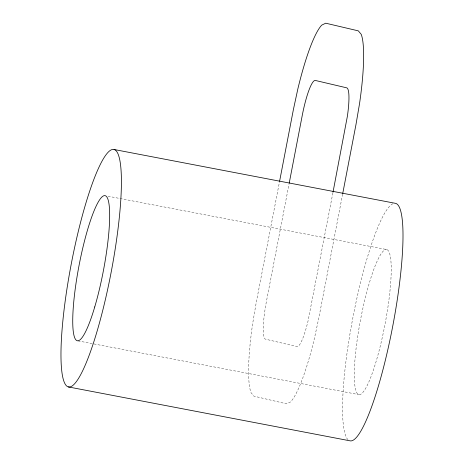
<?xml version="1.0" encoding="UTF-8"?>
<svg xmlns="http://www.w3.org/2000/svg" width="464" height="464" viewBox="0 0 464 464"><rect width="100%" height="100%" fill="white"/><g stroke="black" fill="none" stroke-linecap="round" stroke-linejoin="round"><path stroke-width="0.35" stroke-dasharray="2.32 1.74" d="M332.874 192.896L308.079 320.873A37.224 6.27 -79.2 0 1 296.96 346.573L265.547 339.184A37.224 6.27 -79.2 0 1 266.475 301.194L289.072 183.848M342.612 194.143L318.907 317.585L314.511 337.972A95.891 16.159 -79.2 0 1 290.557 401.934L286.59 403.837L253.924 396.152L251.001 392.625A95.891 16.159 -79.2 0 1 252.689 323.425L256.209 302.69L279.45 182.004M108.031 196.226L386.744 249.551A73.869 12.447 -79.2 0 1 376.298 360.824A73.869 12.447 -79.2 0 1 355.296 355.882A73.869 12.447 -79.2 0 1 386.744 249.551M77.964 340.883L358.811 394.62M347.971 439.663A120.901 20.37 -79.2 0 1 352.936 317.417A120.901 20.37 -79.2 0 1 393.443 203.534"/><path stroke-width="0.7" d="M333.007 192.189L347.374 116.307A37.224 6.27 -79.2 0 0 346.689 87.829L315.369 80.463A37.224 6.27 -79.2 0 0 302.221 115.577L289.211 183.141M342.745 193.436L355.963 124.625L359.525 103.75A96.002 16.176 -79.2 0 0 361.241 34.365L358.312 30.862L325.745 23.2L321.772 25.102A95.891 16.159 -79.2 0 0 297.818 89.065L293.393 109.585L279.589 181.291M114.08 149.501A120.901 20.37 -79.2 0 1 96.976 331.615A120.901 20.37 -79.2 0 1 62.605 323.53A120.901 20.37 -79.2 0 1 114.08 149.501L395.641 203.371A120.901 20.37 -79.2 0 1 392.625 326.755A120.901 20.37 -79.2 0 1 349.92 440.8L68.359 386.93M94.737 306.953A73.869 12.447 -79.2 0 0 105.189 195.68A73.869 12.447 -79.2 0 0 73.735 302.012A73.869 12.447 -79.2 0 0 94.737 306.953"/></g></svg>
